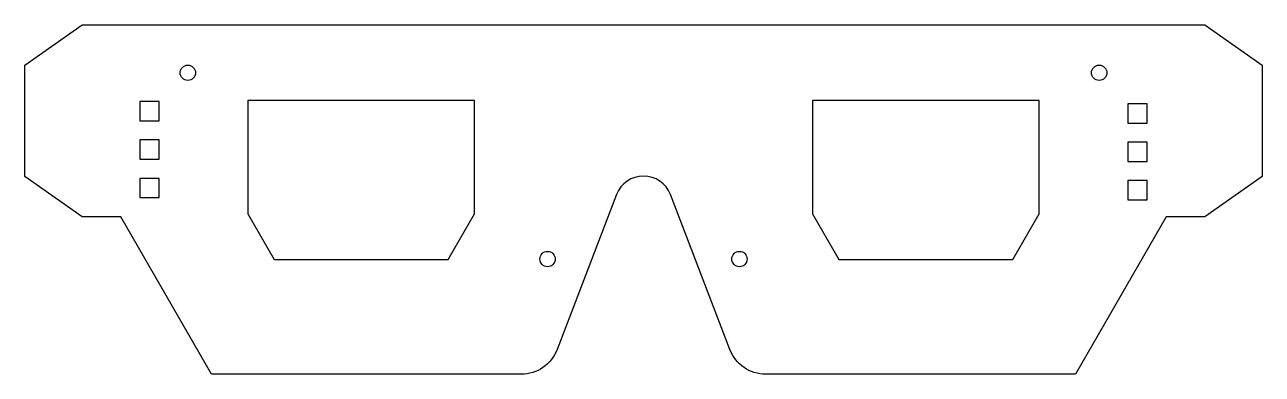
# Model space of a CAD drawing. Header units: inches. Extents: x -3.22 to 3.22, y -1.82 to 0.
import ezdxf

# ---------------------------------------------------------------- set-up
doc = ezdxf.new("R2010")
doc.units = ezdxf.units.IN
doc.layers.get('0').update_dxf_attribs({"linetype": 'CONTINUOUS'})

msp = doc.modelspace()

# ---------------------------------------------------------------- linework, layer by layer
msp.add_lwpolyline([(-0.14, -0.884), (-0.4507, -1.6918, -0.310329), (-0.6374, -1.82), (-2.2516, -1.82), (-2.725, -1), (-2.925, -1), (-3.225, -0.7899), (-3.225, -0.2101), (-2.925, 0), (2.925, 0), (3.225, -0.2101), (3.225, -0.7899), (2.925, -1), (2.725, -1), (2.2516, -1.82), (0.6374, -1.82, -0.310329), (0.4507, -1.6918), (0.14, -0.884, 0.686799)], format="xyb", close=True)
for points in [[(-2.625, -0.5), (-2.525, -0.5), (-2.525, -0.4), (-2.625, -0.4)], [(-2.0622, -0.3937), (-2.0622, -0.9843), (-1.9244, -1.2229), (-1.0189, -1.2229), (-0.8811, -0.9843), (-0.8811, -0.3937)], [(0.8811, -0.9843), (1.0189, -1.2229), (1.9244, -1.2229), (2.0622, -0.9843), (2.0622, -0.3937), (0.8811, -0.3937)], [(2.525, -0.5118), (2.625, -0.5118), (2.625, -0.4118), (2.525, -0.4118)], [(-2.625, -0.7), (-2.525, -0.7), (-2.525, -0.6), (-2.625, -0.6)], [(2.525, -0.7118), (2.625, -0.7118), (2.625, -0.6118), (2.525, -0.6118)], [(-2.625, -0.9), (-2.525, -0.9), (-2.525, -0.8), (-2.625, -0.8)], [(2.525, -0.9118), (2.625, -0.9118), (2.625, -0.8118), (2.525, -0.8118)]]:
    msp.add_lwpolyline(points, close=True)
for centre in [(-2.375, -0.25), (2.375, -0.25), (-0.5, -1.22), (0.5, -1.22)]:
    msp.add_circle(centre, 0.04)

doc.saveas('drawing.dxf')
